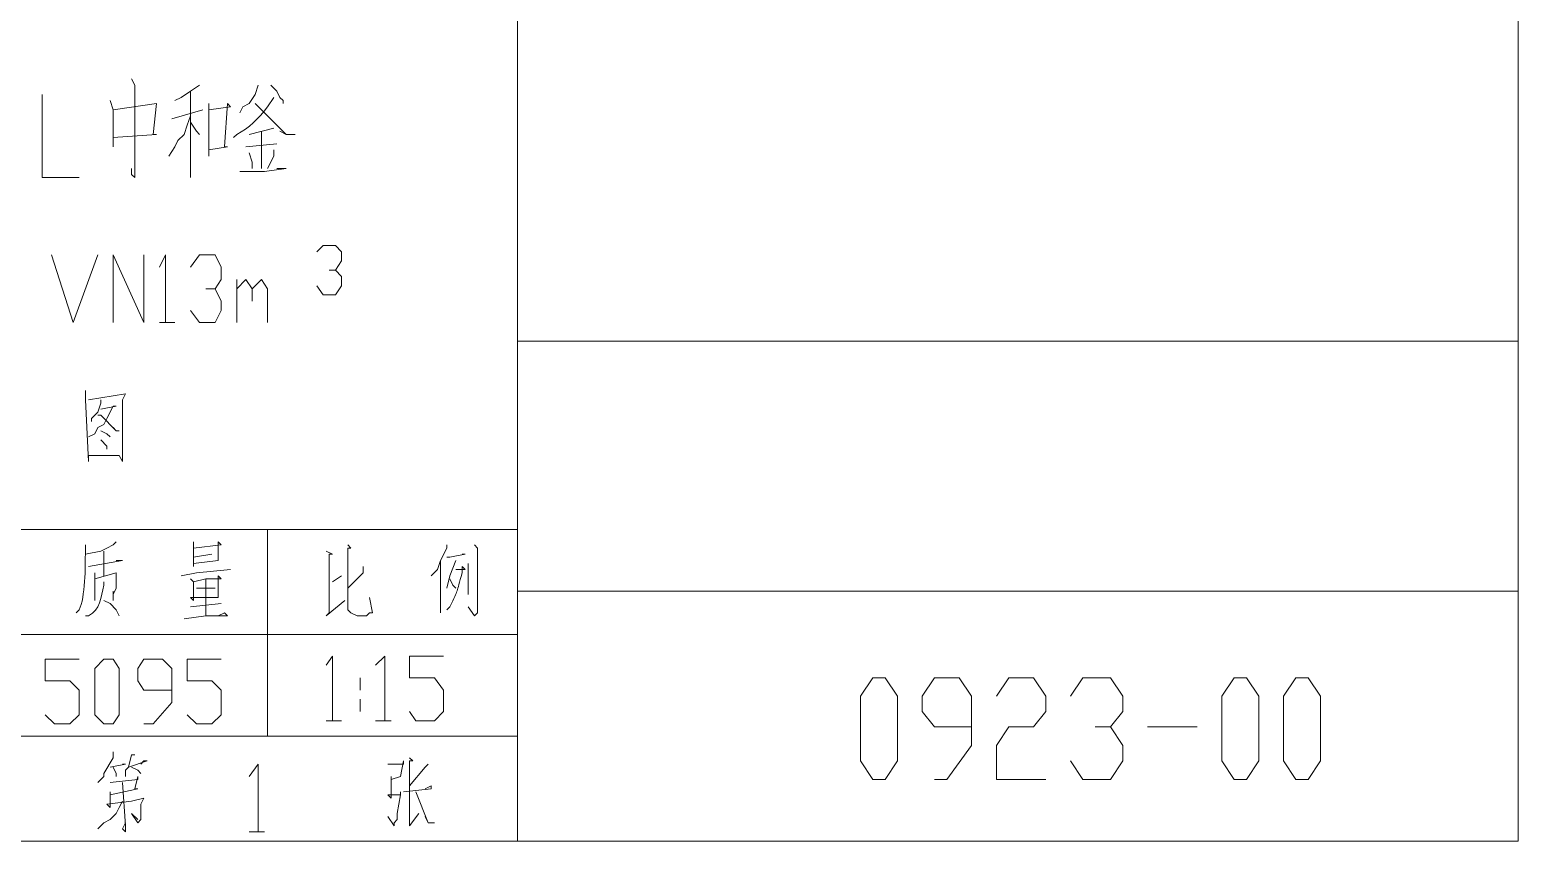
# Model space of a CAD drawing. Extents: x 14941 to 23337, y 2870 to 15192.
# Drawn here: x 21994 to 23334, y 2870 to 3601 of the extents above; entities that cross this region are included whole.
import ezdxf

# ---------------------------------------------------------------- set-up
doc = ezdxf.new("R2010")
doc.units = 0
doc.header["$LTSCALE"] = 8
doc.layers.add('1', color=1, linetype='Continuous')

msp = doc.modelspace()

# ---------------------------------------------------------------- linework, layer by layer
at = {"layer": '1', "color": 0, "lineweight": 18}
for points in [[(23334.1, 15192.1), (23334.1, 2869.9), (23334.1, 15192.1)], [(20631, 3620.7), (20631, 2869.9), (23334.1, 2869.9)], [(22433, 3620.7), (22433, 2869.9)], [(23334.1, 3620.7), (23334.1, 2869.9)], [(23334.1, 2869.9), (14941.2, 2869.9)]]:
    msp.add_lwpolyline(points, dxfattribs=at)
at = {"layer": '1', "color": 0, "lineweight": 5}
for points in [[(22085.4, 3556.7), (22088.2, 3551.2), (22088.2, 3551.2), (22088.2, 3467.8), (22085.4, 3470.5), (22085.4, 3476.1)], [(22004.8, 3542.8), (22004.8, 3467.8), (22038.1, 3467.8)], [(22146.6, 3551.2), (22138.3, 3545.6), (22129.9, 3540.1), (22124.4, 3537.3)], [(22138.3, 3545.6), (22138.3, 3467.8), (22138.3, 3473.3), (22138.3, 3481.7)], [(22199.4, 3551.2), (22196.7, 3542.8), (22191.1, 3534.5), (22185.5, 3531.7), (22182.8, 3526.2)], [(22210.6, 3551.2), (22216.1, 3545.6), (22218.9, 3540.1), (22221.7, 3537.3), (22221.7, 3534.5)], [(22066, 3537.3), (22068.7, 3528.9), (22068.7, 3495.6)], [(22068.7, 3528.9), (22107.7, 3534.5), (22107.7, 3534.5), (22104.9, 3506.7), (22107.7, 3506.7), (22068.7, 3503.9)], [(22149.4, 3528.9), (22121.6, 3520.6)], [(22154.9, 3534.5), (22154.9, 3528.9), (22154.9, 3492.8), (22154.9, 3487.2), (22154.9, 3492.8), (22171.6, 3495.6), (22168.9, 3495.6), (22171.6, 3534.5), (22174.4, 3531.7), (22154.9, 3528.9)], [(22196.7, 3534.5), (22196.7, 3534.5), (22224.5, 3506.7), (22232.8, 3506.7), (22224.5, 3506.7), (22218.9, 3509.5)], [(22138.3, 3523.4), (22135.5, 3515), (22132.7, 3506.7), (22127.1, 3501.1), (22124.4, 3495.6), (22118.8, 3487.2)], [(22138.3, 3517.8), (22143.8, 3509.5), (22146.6, 3506.7)], [(22213.3, 3512.2), (22191.1, 3506.7)], [(22202.2, 3509.5), (22202.2, 3476.1)], [(22216.1, 3498.3), (22188.3, 3495.6)], [(22191.1, 3490), (22193.9, 3481.7), (22193.9, 3476.1)], [(22213.3, 3492.8), (22213.3, 3487.2), (22207.8, 3476.1)], [(22182.8, 3473.3), (22205, 3473.3), (22224.5, 3476.1), (22216.1, 3476.1)], [(22252.3, 3401), (22257.8, 3406.6), (22269, 3406.6), (22274.5, 3401), (22274.5, 3392.7), (22269, 3384.3), (22263.4, 3384.3)], [(22013.1, 3398.2), (22032.6, 3337.1), (22054.8, 3398.2)], [(22068.7, 3337.1), (22068.7, 3398.2), (22096.5, 3337.1), (22096.5, 3398.2)], [(22110.5, 3387.1), (22116, 3398.2), (22116, 3337.1)], [(22138.3, 3387.1), (22146.6, 3398.2), (22160.5, 3398.2), (22166.1, 3387.1), (22166.1, 3376), (22160.5, 3367.6), (22152.2, 3367.6)], [(22269, 3384.3), (22274.5, 3378.8), (22274.5, 3370.4), (22269, 3362.1), (22257.8, 3362.1), (22252.3, 3370.4)], [(22160.5, 3367.6), (22166.1, 3356.5), (22166.1, 3348.2), (22160.5, 3337.1), (22146.6, 3337.1), (22138.3, 3348.2)], [(22180, 3337.1), (22180, 3376)], [(22180, 3367.6), (22188.3, 3376), (22193.9, 3367.6), (22193.9, 3356.5)], [(22193.9, 3367.6), (22202.2, 3376), (22207.8, 3367.6), (22207.8, 3337.1)], [(22110.5, 3337.1), (22124.4, 3337.1)], [(22433, 3320.4), (23334.1, 3320.4)], [(22043.7, 3275.9), (22043.7, 3267.5), (22046.5, 3211.9), (22046.5, 3217.5), (22074.3, 3217.5), (22068.7, 3217.5)], [(22046.5, 3267.5), (22079.9, 3273.1), (22079.9, 3273.1), (22077.1, 3267.5), (22077.1, 3217.5), (22077.1, 3211.9), (22074.3, 3217.5)], [(22057.6, 3259.2), (22057.6, 3259.2), (22071.5, 3262), (22068.7, 3262), (22063.2, 3250.8), (22060.4, 3245.3), (22054.8, 3242.5), (22052.1, 3236.9), (22046.5, 3234.2)], [(22057.6, 3267.5), (22057.6, 3264.7), (22054.8, 3256.4), (22049.3, 3250.8), (22049.3, 3248.1)], [(22054.8, 3253.6), (22057.6, 3253.6), (22071.5, 3239.7), (22074.3, 3239.7), (22071.5, 3239.7), (22068.7, 3242.5)], [(22057.6, 3239.7), (22063.2, 3236.9), (22066, 3234.2)], [(22057.6, 3231.4), (22063.2, 3225.8), (22063.2, 3223)], [(20631, 3150.7), (22433, 3150.7)], [(22207.8, 2964.4), (22207.8, 3150.7)], [(22071.5, 3139.6), (22068.7, 3136.8), (22063.2, 3134), (22057.6, 3131.3), (22043.7, 3128.5)], [(22141, 3139.6), (22141, 3134), (22141, 3117.4), (22141, 3120.1), (22163.3, 3122.9), (22163.3, 3122.9), (22163.3, 3139.6), (22166.1, 3136.8), (22141, 3134)], [(22280.1, 3136.8), (22282.9, 3134), (22280.1, 3134), (22280.1, 3078.4), (22282.9, 3075.6), (22282.9, 3075.6), (22288.4, 3072.9), (22296.8, 3072.9), (22299.6, 3075.6), (22302.3, 3075.6), (22299.6, 3089.5)], [(22369.1, 3136.8), (22369.1, 3134), (22363.5, 3122.9), (22360.7, 3114.6), (22355.2, 3109)], [(22394.1, 3136.8), (22396.9, 3134), (22396.9, 3075.6), (22394.1, 3072.9), (22388.5, 3081.2), (22394.1, 3072.9), (22396.9, 3075.6)], [(22060.4, 3131.3), (22060.4, 3128.5), (22060.4, 3109)], [(22141, 3125.7), (22157.7, 3128.5)], [(22260.6, 3131.3), (22266.2, 3128.5), (22263.4, 3128.5), (22263.4, 3075.6), (22260.6, 3072.9), (22277.3, 3086.8)], [(22369.1, 3125.7), (22371.9, 3125.7), (22385.8, 3128.5), (22385.8, 3128.5), (22383, 3128.5)], [(22046.5, 3117.4), (22077.1, 3122.9), (22077.1, 3122.9), (22071.5, 3122.9)], [(22052.1, 3111.8), (22052.1, 3086.8), (22052.1, 3095.1)], [(22052.1, 3106.2), (22071.5, 3111.8), (22071.5, 3111.8), (22071.5, 3097.9), (22068.7, 3092.3), (22068.7, 3086.8), (22068.7, 3092.3), (22068.7, 3095.1)], [(22129.9, 3109), (22143.8, 3111.8), (22174.4, 3114.6)], [(22280.1, 3097.9), (22294, 3111.8), (22294, 3117.4)], [(22363.5, 3122.9), (22363.5, 3075.6), (22363.5, 3078.4), (22363.5, 3084)], [(22377.4, 3122.9), (22377.4, 3122.9), (22371.9, 3109), (22369.1, 3097.9)], [(22388.5, 3120.1), (22388.5, 3120.1), (22388.5, 3120.1), (22388.5, 3092.3), (22388.5, 3095.1), (22388.5, 3097.9)], [(22138.3, 3106.2), (22141, 3103.5), (22141, 3089.5), (22141, 3086.8), (22138.3, 3089.5), (22152.2, 3089.5), (22163.3, 3089.5), (22163.3, 3092.3), (22163.3, 3109), (22166.1, 3106.2), (22152.2, 3106.2), (22141, 3103.5)], [(22143.8, 3097.9), (22160.5, 3097.9)], [(22152.2, 3106.2), (22152.2, 3072.9)], [(22266.2, 3103.5), (22274.5, 3109)], [(22371.9, 3106.2), (22374.6, 3100.7), (22377.4, 3097.9)], [(22060.4, 3086.8), (22066, 3084), (22071.5, 3078.4), (22074.3, 3072.9)], [(22138.3, 3081.2), (22166.1, 3084)], [(22433, 3095.1), (23334.1, 3095.1)], [(22132.7, 3070.1), (22152.2, 3072.9), (22160.5, 3072.9), (22171.6, 3072.9), (22168.9, 3075.6), (22163.3, 3072.9)], [(20631, 3056.2), (22433, 3056.2)], [(22007.6, 2983.9), (22015.9, 2975.5), (22029.8, 2975.5), (22038.1, 2983.9), (22038.1, 3006.1), (22029.8, 3014.5), (22007.6, 3014.5), (22007.6, 3033.9), (22038.1, 3033.9)], [(22060.4, 2975.5), (22052.1, 2983.9), (22052.1, 3025.6), (22060.4, 3033.9), (22068.7, 3033.9), (22074.3, 3025.6), (22074.3, 2983.9), (22068.7, 2975.5), (22060.4, 2975.5)], [(22096.5, 2975.5), (22104.9, 2975.5), (22121.6, 2995), (22121.6, 3025.6), (22113.2, 3033.9), (22096.5, 3033.9), (22091, 3025.6), (22091, 3014.5), (22096.5, 3006.1), (22121.6, 3006.1)], [(22135.5, 2983.9), (22143.8, 2975.5), (22157.7, 2975.5), (22166.1, 2983.9), (22166.1, 3006.1), (22157.7, 3014.5), (22135.5, 3014.5), (22135.5, 3033.9), (22166.1, 3033.9)], [(22260.6, 3028.4), (22266.2, 3036.7), (22266.2, 2978.3)], [(22305.1, 3028.4), (22313.5, 3036.7), (22313.5, 2978.3)], [(22335.7, 2986.7), (22341.3, 2978.3), (22358, 2978.3), (22366.3, 2986.7), (22366.3, 3006.1), (22358, 3017.2), (22335.7, 3017.2), (22335.7, 3036.7), (22366.3, 3036.7)], [(22291.2, 3017.2), (22291.2, 3006.1)], [(22752.8, 2925.5), (22741.7, 2942.2), (22741.7, 3000.6), (22752.8, 3017.2), (22764, 3017.2), (22775.1, 3000.6), (22775.1, 2942.2), (22764, 2925.5), (22752.8, 2925.5)], [(22808.5, 2925.5), (22819.6, 2925.5), (22841.8, 2956.1), (22841.8, 3000.6), (22830.7, 3017.2), (22808.5, 3017.2), (22797.3, 3000.6), (22797.3, 2986.7), (22808.5, 2972.8), (22841.8, 2972.8)], [(22864.1, 3000.6), (22875.2, 3017.2), (22897.5, 3017.2), (22908.6, 3000.6), (22908.6, 2986.7), (22897.5, 2972.8), (22875.2, 2972.8), (22864.1, 2956.1), (22864.1, 2925.5), (22908.6, 2925.5)], [(22930.8, 3000.6), (22941.9, 3017.2), (22967, 3017.2), (22978.1, 3000.6), (22978.1, 2986.7), (22967, 2972.8), (22953.1, 2972.8)], [(23078.2, 2925.5), (23067.1, 2942.2), (23067.1, 3000.6), (23078.2, 3017.2), (23089.3, 3017.2), (23100.5, 3000.6), (23100.5, 2942.2), (23089.3, 2925.5), (23078.2, 2925.5)], [(23133.8, 2925.5), (23122.7, 2942.2), (23122.7, 3000.6), (23133.8, 3017.2), (23145, 3017.2), (23156.1, 3000.6), (23156.1, 2942.2), (23145, 2925.5), (23133.8, 2925.5)], [(22291.2, 2997.8), (22291.2, 2986.7)], [(22260.6, 2978.3), (22274.5, 2978.3)], [(22305.1, 2978.3), (22319, 2978.3)], [(20631, 2964.4), (22433, 2964.4)], [(22967, 2972.8), (22978.1, 2956.1), (22978.1, 2942.2), (22967, 2925.5), (22941.9, 2925.5), (22930.8, 2942.2)], [(23000.3, 2972.8), (23044.8, 2972.8)], [(22068.7, 2950.5), (22068.7, 2944.9), (22060.4, 2931), (22060.4, 2928.3), (22054.8, 2922.7)], [(22066, 2936.6), (22079.9, 2939.4), (22077.1, 2939.4), (22077.1, 2939.4)], [(22068.7, 2936.6), (22071.5, 2931), (22071.5, 2928.3)], [(22088.2, 2947.7), (22085.4, 2947.7), (22082.6, 2936.6), (22079.9, 2933.8), (22079.9, 2928.3)], [(22082.6, 2936.6), (22099.3, 2942.2), (22096.5, 2942.2), (22093.8, 2939.4)], [(22085.4, 2936.6), (22091, 2933.8), (22093.8, 2931)], [(22191.1, 2928.3), (22199.4, 2939.4), (22199.4, 2878.2)], [(22316.2, 2939.4), (22330.1, 2939.4), (22330.1, 2942.2), (22327.4, 2928.3), (22327.4, 2928.3), (22319, 2925.5), (22319, 2928.3), (22319, 2925.5), (22319, 2908.8), (22316.2, 2911.6), (22327.4, 2911.6), (22327.4, 2914.4), (22327.4, 2911.6), (22324.6, 2894.9), (22324.6, 2889.3), (22321.8, 2886.5), (22321.8, 2883.8), (22316.2, 2892.1), (22321.8, 2883.8), (22321.8, 2886.5)], [(22335.7, 2944.9), (22338.5, 2942.2), (22335.7, 2942.2), (22335.7, 2886.5), (22335.7, 2883.8), (22344.1, 2894.9)], [(22352.4, 2939.4), (22349.6, 2936.6), (22335.7, 2919.9)], [(22066, 2922.7), (22091, 2925.5), (22091, 2928.3), (22088.2, 2917.1), (22091, 2917.1), (22066, 2911.6), (22066, 2914.4), (22066, 2911.6), (22066, 2903.2), (22066, 2900.4), (22063.2, 2903.2), (22085.4, 2906), (22096.5, 2908.8), (22096.5, 2908.8), (22093.8, 2903.2), (22093.8, 2894.9), (22093.8, 2889.3), (22091, 2886.5), (22085.4, 2894.9), (22091, 2889.3)], [(22077.1, 2922.7), (22079.9, 2883.8), (22079.9, 2878.2), (22077.1, 2881), (22079.9, 2886.5)], [(22330.1, 2914.4), (22355.2, 2917.1), (22355.2, 2919.9), (22349.6, 2917.1)], [(22341.3, 2914.4), (22352.4, 2886.5), (22358, 2886.5), (22352.4, 2886.5), (22349.6, 2892.1)], [(22077.1, 2906), (22074.3, 2900.4), (22071.5, 2894.9), (22066, 2889.3), (22060.4, 2886.5), (22057.6, 2883.8), (22054.8, 2881)], [(22191.1, 2878.2), (22205, 2878.2)]]:
    msp.add_lwpolyline(points, dxfattribs=at)
for points, knots in [([(22213.3, 3540.1), (22213.3, 3540.1), (22207.8, 3531.7), (22207.8, 3531.7), (22199.4, 3520.6), (22191.1, 3512.2), (22180, 3506.7), (22180, 3506.7), (22177.2, 3503.9), (22177.2, 3503.9)], [0, 0, 0, 0, 1, 1, 1, 2, 2, 2, 3, 3, 3, 3]), ([(22043.7, 3136.8), (22043.7, 3136.8), (22043.7, 3131.3), (22043.7, 3131.3), (22043.7, 3117.4), (22043.7, 3089.5), (22038.1, 3078.4), (22038.1, 3078.4), (22035.4, 3075.6), (22035.4, 3075.6)], [0, 0, 0, 0, 1, 1, 1, 2, 2, 2, 3, 3, 3, 3]), ([(22377.4, 3114.6), (22377.4, 3114.6), (22385.8, 3114.6), (22385.8, 3114.6), (22385.8, 3114.6), (22383, 3117.4), (22383, 3117.4), (22383, 3117.4), (22383, 3111.8), (22383, 3111.8), (22377.4, 3092.3), (22380.2, 3097.9), (22371.9, 3081.2), (22371.9, 3081.2), (22369.1, 3078.4), (22369.1, 3078.4)], [0, 0, 0, 0, 1, 1, 1, 2, 2, 2, 3, 3, 3, 4, 4, 4, 5, 5, 5, 5]), ([(22060.4, 3103.5), (22060.4, 3103.5), (22060.4, 3100.7), (22060.4, 3100.7), (22057.6, 3089.5), (22057.6, 3078.4), (22046.5, 3072.9), (22046.5, 3072.9), (22043.7, 3072.9), (22043.7, 3072.9)], [0, 0, 0, 0, 1, 1, 1, 2, 2, 2, 3, 3, 3, 3])]:
    msp.add_open_spline(points, degree=3, knots=knots, dxfattribs=at)

doc.saveas('drawing.dxf')
